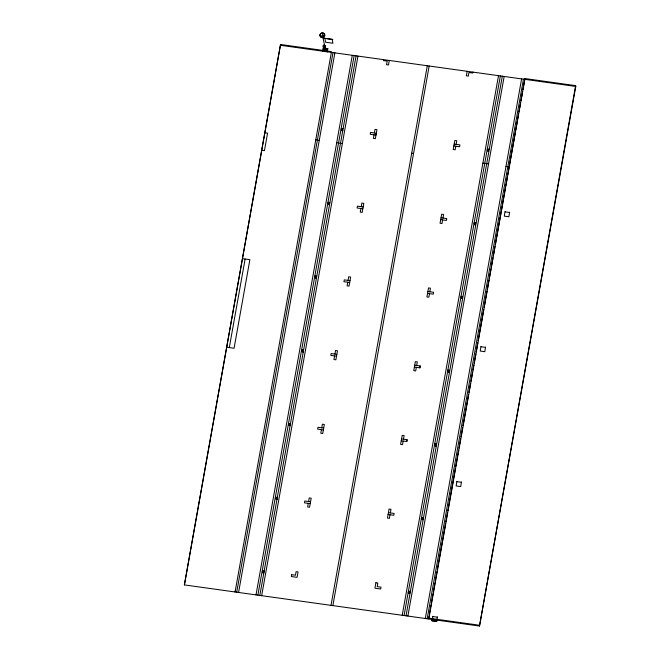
<?xml version="1.0" encoding="UTF-8"?>
<svg xmlns="http://www.w3.org/2000/svg" width="659" height="659" viewBox="0 0 659 659"><rect width="100%" height="100%" fill="white"/><g stroke="black" fill="none" stroke-linecap="round" stroke-linejoin="round"><path stroke-width="0.99" d="M322.737 36.377L322.737 33.181M234.942 591.156L235.082 591.98L331.37 52.382L331.222 51.559L280.536 44.491L184.396 584.912L479.497 626.05L575.777 86.444L575.636 85.629L524.951 78.561L522.958 89.698M184.396 584.912L280.536 44.491M229.307 347.581L245.115 259.02L249.876 259.671L234.077 348.24L226.811 347.235M322.103 37.357L322.556 37.662L321.493 37.266A2.29 2.15 -10.1 0 1 322.235 33.115L323.239 33.255A2.29 2.15 -10.1 0 1 323.47 37.126M322.77 36.451L325.291 49.005L325.464 48.288L324.838 48.181A1.45 1.359 -10.1 0 0 324.368 50.817L325.002 50.9A1.45 1.359 -10.1 0 0 325.464 48.272L325.505 48.552A1.45 1.359 -10.1 0 1 325.044 51.163M322.564 51.427L323.182 47.975L327.745 48.609L327.325 51.46M323.305 50.858L323.709 48.568L323.182 47.975L327.787 48.865M326.534 51.311L326.938 49.013L327.745 48.609L327.128 52.061M236.721 592.202L333.009 52.605M238.583 592.457L334.871 52.868M256.013 594.888L352.301 55.298M257.875 595.151L354.163 55.554M263.88 572.193L262.455 572.383L262.471 570.785M277.035 498.484L275.61 498.674L275.627 497.084M290.191 424.775L288.766 424.964L288.782 423.375M303.338 351.066L301.913 351.255L301.929 349.665M316.493 277.357L315.068 277.546L315.084 275.956M329.648 203.647L328.215 203.837L328.24 202.247M342.795 129.938L341.37 130.128L341.387 128.538M259.811 595.431L356.099 55.826M261.672 595.687L357.961 56.089M383.563 59.656L383.398 60.57L387.195 61.098L386.553 64.697L388.489 64.969L389.296 60.455M308.28 503.352L307.638 506.952L309.573 507.224L311.188 498.196L309.252 497.924L308.61 501.524M321.435 429.643L320.793 433.243L322.729 433.515L324.343 424.487L322.399 424.215L321.757 427.815M334.583 355.934L333.94 359.534L335.884 359.806L337.49 350.777L335.555 350.506L334.912 354.105M347.738 282.225L347.095 285.825L349.031 286.097L350.646 277.068L348.71 276.796L348.067 280.396M360.893 208.516L360.251 212.116L362.186 212.387L363.793 203.359L361.857 203.087L361.214 206.687M374.04 134.807L373.398 138.406L375.342 138.678L376.948 129.65L375.012 129.378L374.37 132.978M331.016 605.357L427.304 65.752M332.877 605.613L429.166 66.007M467.165 71.304L466.358 75.826L468.302 76.09L468.944 72.498L472.742 73.025L472.907 72.111M390.021 514.753L389.387 518.345L387.443 518.073L389.057 509.045L390.993 509.316L390.35 512.916M403.176 441.044L402.534 444.636L400.598 444.364L402.212 435.335L404.148 435.607L403.506 439.207M416.331 367.335L415.689 370.926L413.753 370.663L415.359 361.626L417.304 361.898L416.661 365.498M429.479 293.626L428.844 297.217L426.9 296.954L428.515 287.917L430.451 288.189L429.808 291.789M442.634 219.917L441.991 223.508L440.055 223.244L441.67 214.208L443.606 214.48L442.963 218.08M455.789 146.207L455.147 149.799L453.211 149.535L454.817 140.499L456.761 140.771L456.119 144.37M406.504 441.505L406.834 439.668M419.659 367.796L419.989 365.959M402.221 615.275L498.501 75.678M404.074 615.539L500.362 75.933M408.143 592.301L409.807 592.746L409.824 591.148M421.34 518.806L422.74 519.185L423.127 517.644M434.454 444.883L436.11 445.327L436.126 443.729M447.642 371.388L449.043 371.767L449.438 370.226M460.756 297.464L462.412 297.909L462.437 296.311M473.912 223.755L475.353 224.348L475.74 222.808M487.067 150.046L488.5 150.639L488.896 149.099M406.018 615.811L502.306 76.205M407.88 616.066L504.16 76.469M425.31 618.496L521.599 78.899M427.172 618.76L523.452 79.154M524.951 78.561L428.811 618.982L429.025 616.14M429.388 614.114L430.286 609.048M430.648 607.03L431.011 605.003M431.373 602.977L432.996 593.866M433.358 591.84L434.981 582.729M435.344 580.703L436.975 571.592M437.329 569.565L442.214 542.233M442.568 540.207L444.199 531.096M444.561 529.07L445.459 524.012M445.822 521.986L446.184 519.959M446.547 517.933L447.453 512.875M447.807 510.849L448.169 508.822M448.532 506.804L455.394 468.327M455.756 466.308L457.387 457.189M457.75 455.171L458.648 450.105M459.01 448.079L459.372 446.061M459.735 444.034L460.633 438.968M460.995 436.942L462.626 427.831M462.989 425.813L468.582 394.428M468.944 392.402L470.575 383.291M470.93 381.264L472.561 372.154M472.923 370.127L473.821 365.07M474.183 363.043L475.814 353.932M476.169 351.906L477.8 342.795M478.162 340.769L483.764 309.384M484.118 307.358L487.009 291.163M487.372 289.136L488.994 280.026M489.357 277.999L490.263 272.941M490.625 270.915L490.988 268.888M491.35 266.862L492.973 257.751M493.336 255.725L494.958 246.614M495.321 244.596L500.197 217.256M500.56 215.229L502.183 206.119M502.545 204.101L504.176 194.982M504.53 192.963L505.437 187.897M505.799 185.871L506.161 183.853M506.524 181.826L507.422 176.76M507.784 174.734L508.147 172.716M508.509 170.689L515.371 132.22M515.733 130.194L517.364 121.083M517.719 119.057L518.625 113.991M518.987 111.972L519.35 109.946M519.712 107.919L520.61 102.862M520.972 100.835L522.595 91.725M432.362 618.867L432.098 620.852L436.653 621.486L437.378 616.915M432.098 620.852L432.823 616.28M461.448 482.017L460.732 486.589L456.168 485.955L456.893 481.375M485.526 347.112L484.802 351.692L480.238 351.049L480.963 346.477M509.596 212.214L508.872 216.786L504.316 216.152L505.033 211.58M434.462 619.938L434.38 621.173M436.917 619.501L436.653 621.486M479.497 626.05L575.636 85.629M321.946 36.879L322.3 36.27M422.386 518.666C422.921 517.01 420.994 519.374 422.74 518.303M322.07 36.591L322.959 36.327M341.428 128.744L343.009 128.76M328.273 202.453L329.854 202.47M488.929 149.305L487.273 148.868M315.126 276.162L316.707 276.179M475.782 223.014L474.118 222.577M301.97 349.871L303.552 349.888M462.626 296.723L460.971 296.286M288.815 423.58L290.397 423.597M449.471 370.432L447.815 369.996M275.668 497.29L277.25 497.306M436.324 444.141L434.66 443.705M262.513 570.999L264.135 571.229L263.938 570.809M423.169 517.85L421.513 517.414M410.013 591.56L408.358 591.123M422.65 518.427L422.065 518.6M322.317 36.377L323.231 36.5M322.655 37.579L322.144 37.514A1.153 1.087 -10.1 0 1 322.523 35.413L323.025 35.487A1.153 1.087 -10.1 0 1 323.141 37.439M323.981 46.781A0.832 0.783 -10.1 0 1 324.244 45.273L324.739 45.389M326.938 49.013L323.709 48.568A1.45 1.359 -10.1 0 1 324.813 48.058L325.447 48.14A1.45 1.359 -10.1 0 1 324.978 50.776L324.343 50.685A1.45 1.359 -10.1 0 1 323.47 49.211M324.385 50.941L325.019 51.031M280.685 45.314L575.777 86.444M454.175 144.099L459.916 144.898L459.587 146.735L453.853 145.936M265.075 132.78L267.579 133.126L264.44 150.68L261.944 150.334M315.76 139.84L319.261 140.326M336.691 142.756L342.351 143.547M411.694 153.218L413.555 153.473M482.899 163.135L488.558 163.926M505.988 166.356L509.489 166.842M505.082 211.836L509.638 212.47M363.158 206.951L357.417 206.152L357.087 207.989L362.829 208.788M441.028 217.808L446.761 218.607L446.431 220.444L440.698 219.645M242.611 258.666L245.115 259.02M350.003 280.66L344.27 279.861L343.94 281.698L349.674 282.497M427.872 291.517L433.606 292.316L433.284 294.153L427.543 293.354M481.012 346.733L485.568 347.375M336.848 354.369L331.115 353.57L330.785 355.407L336.527 356.206M414.717 365.226L420.458 366.025L420.129 367.862L414.396 367.063M323.701 428.078L317.959 427.279L317.638 429.116L323.371 429.915M401.57 438.935L407.303 439.734L406.974 441.571L401.24 440.772M456.942 481.638L461.498 482.273M310.546 501.787L304.812 500.988L304.483 502.825L310.216 503.624M388.415 512.644L394.148 513.443L393.827 515.28L388.085 514.481M432.864 616.536L437.428 617.17M428.663 618.167L479.348 625.226M322.861 36.393L323.396 36.772M323.215 36.393L323.412 37.085M321.996 37.341L322.556 37.662M447.609 371.174L447.799 371.594M421.299 518.592L421.496 519.012M332.235 39.507L332.902 43.247L325.62 42.234L324.953 38.494M324.442 48.815L324.73 51.114M321.93 36.772L321.963 37.192M435.393 619.806A1.45 1.359 -10.1 0 1 434.775 619.987L434.141 619.897A1.45 1.359 -10.1 0 1 433.309 619.032M322.515 37.645A2.496 2.348 -10.1 0 1 320.002 34.614A2.496 2.348 -10.1 0 1 323.964 33.452A2.496 2.348 -10.1 0 1 323.577 37.332M321.526 36.945A2.125 2.002 -10.1 0 1 320.315 34.499A2.125 2.002 -10.1 0 1 322.844 33.131A2.125 2.002 -10.1 0 1 324.426 35.372M326.23 51.081A1.45 1.359 -10.1 0 0 325.604 49.046L324.969 48.955A1.45 1.359 -10.1 0 0 323.981 51.254M324.409 51.072A1.45 1.359 -10.1 0 1 324.879 48.445A1.054 0.988 -10.1 0 0 324.492 50.339L324.953 50.397A1.054 0.988 -10.1 0 0 325.291 48.494M324.607 45.323A0.832 0.783 -10.1 0 1 325.093 45.817M324.73 45.323A1.054 0.988 -10.1 0 1 325.184 46.797M323.931 47.168A1.054 0.988 -10.1 0 1 324.269 45.257M325.159 46.674A1.054 0.988 -10.1 0 0 324.706 45.191L324.236 45.067A1.054 0.988 -10.1 0 0 323.907 47.036M262.842 571.65L263.592 571.757L262.842 571.65M263.073 572.926L263.822 573.025L263.073 572.926M275.997 497.94L276.747 498.047L275.997 497.94M276.22 499.217L276.969 499.316L276.22 499.217M289.153 424.231L289.894 424.338L289.153 424.231M289.375 425.508L290.125 425.607L289.375 425.508M302.3 350.522L303.049 350.629L302.3 350.522M302.53 351.799L303.272 351.898L302.53 351.799M315.455 276.813L316.205 276.92L315.455 276.813M315.677 278.09L316.427 278.197L315.677 278.09M328.602 203.104L329.352 203.211L328.602 203.104M328.833 204.381L329.582 204.488L328.833 204.381M341.757 129.395L342.507 129.502L341.757 129.395M341.988 130.671L342.729 130.779L341.988 130.671M408.728 591.988L409.47 592.087L408.728 591.988M408.951 593.257L409.7 593.364L408.951 593.257M422.106 519.547L422.856 519.654L422.106 519.547M435.031 444.57L435.78 444.677L435.031 444.57M435.261 445.838L436.003 445.945L435.261 445.838M448.186 370.86L448.936 370.968L448.186 370.86M448.408 372.129L449.158 372.236L448.408 372.129M461.333 297.151L462.083 297.258L461.333 297.151M461.564 298.42L462.313 298.527L461.564 298.42M474.488 223.442L475.238 223.549L474.488 223.442M474.719 224.711L475.46 224.818L474.719 224.711M487.644 149.733L488.393 149.84L487.644 149.733M487.866 151.002L488.616 151.109L487.866 151.002M291.657 574.697L291.327 576.534L297.069 577.333L298.033 571.905L296.097 571.633L295.454 575.225L291.657 574.697M370.572 132.443L370.243 134.279L375.976 135.079L376.305 133.242L370.572 132.443M375.902 582.754L374.938 588.19L380.671 588.989L381.001 587.153L377.203 586.625L377.838 583.026L375.902 582.754M432.806 619.93L432.049 620.597L436.612 621.231L436.036 620.383L432.806 619.93M332.754 39.458L323.478 38.164L332.754 39.458"/></g></svg>
